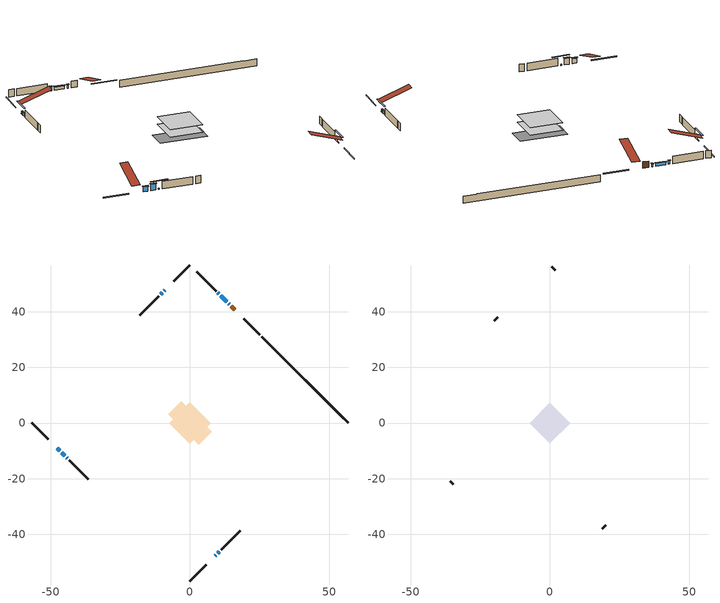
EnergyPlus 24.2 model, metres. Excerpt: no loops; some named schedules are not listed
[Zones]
conditioned space
 floor adiabatic (AdiabaticFloorConstruction): -7.37,0 0,7.37 7.37,0 0,-7.37 z0.65
 floor foundation (Slab1 construction): -7.76,3.08 -3.08,7.76 7.76,-3.08 3.08,-7.76 z-1.7
 wall outside (RimJoist1 construction): 0,-56.81 5.82,-50.99 / -56.81,0 -50.99,-5.82 / 0,56.81 -5.82,50.99 / 25.11,31.69 19.29,37.51 z0.65:0.95
 wall outside (AdiabaticWallConstruction 1): 16.09,40.71 14.81,42 z0.65:2.68
 wall outside (AdiabaticWallConstruction): 14.15,42.66 13.9,42.91 z0.65:1.57; -47.79,-9.02 -46.76,-10.05 z0.65:2.26; -46.11,-10.7 -44.96,-11.85 z0.65:2.71; -9.02,47.79 -9.24,47.57 / 9.02,-47.79 9.24,-47.57 / -44.3,-12.5 -44.08,-12.72 z0.65:0.99; 13.24,43.56 10.97,45.83 z0.65:1.54; 10.32,46.49 10.03,46.78 z0.65:1.77; -9.89,46.92 -10.59,46.22 / 9.89,-46.92 10.59,-46.22 z0.65:1.75
 wall outside (Wall1 construction): 11.24,-45.56 18.13,-38.68 / -43.43,-13.38 -36.55,-20.26 / -11.24,45.56 -18.13,38.68 / 9.37,47.43 2.49,54.32 z0.65:3.09
 wall foundation (FoundationWall1 construction): 25.77,31.04,-1.7 25.77,31.04,0.65 53.7,3.1,0.65 53.7,3.1,0.58 56.81,0,0.58 56.81,0,-1.7
 window (WindowConstruction 6): 14.15,42.66 13.9,42.91 z0.65:1.56
 window (WindowConstruction 4): -47.79,-9.02 -46.76,-10.04 z0.65:2.26
 window (WindowConstruction 5): -46.1,-10.7 -44.96,-11.85 z0.65:2.71
 window (WindowConstruction 7): -9.02,47.79 -9.23,47.57 z0.65:0.98
 window (WindowConstruction 8): 9.02,-47.79 9.23,-47.57 z0.65:0.98
 window (WindowConstruction 9): -44.3,-12.51 -44.09,-12.72 z0.65:0.98
 window (WindowConstruction): 13.24,43.56 10.97,45.83 z0.65:1.54
 window (WindowConstruction 1): 10.32,46.49 10.03,46.78 z0.65:1.77
 window (WindowConstruction 2): -9.89,46.92 -10.59,46.22 z0.65:1.75
 window (WindowConstruction 3): 9.89,-46.92 10.59,-46.22 z0.65:1.75
 door (Door): 16.09,40.71 14.81,42 z0.65:2.68
 ceiling adiabatic (AdiabaticFloorConstruction): 0,-7.37 7.37,0 0,7.37 -7.37,0 z0.65
attic - vented
 floor to conditioned space (Floor1 construction Reversed): -7.36,0 0,7.36 7.36,0 0,-7.36 z3.09
 wall outside (Wall2 construction): 18.79,-38.02 19.96,-36.84 / -35.89,-20.92 -34.71,-22.09 / -18.79,38.02 -19.96,36.84 / 1.83,54.97 0.66,56.15 z0.65:3.09
 roof outside (Roof1 construction): 8.36,-48.44,3.09 1.2,-41.28,6.47 -0.69,-43.17,6.47 6.48,-50.33,3.09; -48.44,-8.36,3.09 -41.28,-1.2,6.47 -43.17,0.69,6.47 -50.33,-6.48,3.09; -8.36,48.44,3.09 -1.2,41.28,6.47 0.69,43.17,6.47 -6.48,50.33,3.09; 16.75,40.06,3.09 9.58,32.89,6.47 11.47,31,6.47 18.64,38.17,3.09
shading: 13.76,43.05 14.29,42.52 14.58,42.81 14.05,43.34 z1.77; -46.62,-10.19 -47.93,-8.88 -48.22,-9.17 -46.91,-10.48 z2.46; -44.81,-11.99 -46.25,-10.56 -46.54,-10.85 -45.1,-12.28 z2.91; -11.1,45.71 -7.15,49.65 -7.45,49.94 -11.39,46 z3.62; 11.1,-45.71 7.15,-49.65 7.45,-49.94 11.39,-46 z3.62; -42.22,-14.59 -46.17,-10.64 -46.46,-10.93 -42.51,-14.88 z3.62; 10.83,45.97 13.38,43.42 13.68,43.71 11.12,46.27 z1.74; 9.89,46.92 10.46,46.35 10.75,46.64 10.18,47.21 z1.97; -10.73,46.08 -9.75,47.06 -10.04,47.35 -11.02,46.37 z1.95; 10.73,-46.08 9.75,-47.06 10.04,-47.35 11.02,-46.37 z1.95
[Building]
Building 1: Terrain=Suburbs
[Site:Location]
Saskatoon Intl AP_SK: Latitude {deg}=52.17; Longitude {deg}=-106.7; Time Zone {hr}=-6; Elevation {m}=504; Keep Site Location Information=Yes
[Site:GroundTemperature:Shallow]
-3.29371, -5.9198, -6.13011, -4.88389, 0.118965, 5.09852, 9.41553, 12.1502, 12.3826, 10.1583, 5.95142, 1.12462
[Site:WaterMainsTemperature]
Calculation Method=Schedule; Temperature Schedule=mains temperature schedule
[Material] Roughness=Rough; Thermal Absorptance=0.9
Name | Thickness {m} | Conductivity {W/m-K} | Density {kg/m3} | Specific Heat {J/kg-K} | Solar Absorptance | Visible Absorptance
asphalt or fiberglass shingles | 0.00635 | 0.162714 | 1121.4 | 1465.45 | 0.84 | 0.84
ceiling loosefill ins | 0.254 | 0.0480833 | 16.02 | 1046.75 | 0.7 | 0.7
ceiling stud and cavity | 0.1397 | 0.11633 | 65.682 | 1177.47 | 0.7 | 0.7
concrete 4.0 in. | 0.1016 | 1.803125 | 2242.8 | 837.4 | 0.7 | 0.7
concrete 8.0 in. | 0.2032 | 1.803125 | 2242.8 | 837.4 | 0.7 | 0.7
door material | 0.04445 | 0.0451087 | 512.64 | 1214.23 | 0.7 | 0.7
exterior vertical ins | 0.0477883 | 0.029427 | 32.04 | 1214.23 | 0.7 | 0.7
floor covering | 0.0127 | 0.0433444 | 54.468 | 1339.84 | 0.6 | 0.6
floor rigid ins; wall rigid ins 1 | 0.512978 | 0.029427 | 32.04 | 1214.23 | 0.7 | 0.7
floor stud and cavity | 0.1397 | 1.75129 | 37.0049 | 1207.88 | 0.7 | 0.7
furniture material conditioned space 1 | 0.1524 | 0.115458 | 640.8 | 1214.23 | 0.6 | 0.6
gypsum board | 0.0127 | 0.160291 | 801 | 837.4 | 0.6 | 0.6
gypsum board 1 | 0.0127 | 0.160291 | 801 | 837.4 | 0.7 | 0.7
osb sheathing 0.5 in. | 0.0127 | 0.115458 | 512.64 | 1214.23 | 0.7 | 0.7
osb sheathing 0.75 in. | 0.01905 | 0.115458 | 512.64 | 1214.23 | 0.7 | 0.7
osb sheathing 2.0 in. | 0.0508 | 0.115458 | 512.64 | 1214.23 | 0.7 | 0.7
rim joist rigid ins; wall rigid ins | 0.051816 | 0.029427 | 32.04 | 1214.23 | 0.7 | 0.7
rim joist stud and cavity | 0.0508 | 0.0407152 | 125.044 | 1163.47 | 0.6 | 0.6
slab rigid ins | 0.00461059 | 0.029427 | 32.04 | 1214.23 | 0.7 | 0.7
wall stud and cavity | 0.1397 | 0.216775 | 139.0536 | 1170.24 | 0.7 | 0.7
wall stud and cavity 1 | 0.0889 | 6.1454 | 50.32683 | 1063.81 | 0.6 | 0.6
wall stud and cavity 2 | 0.0889 | 0.380278 | 52.3479 | 1209.89 | 0.7 | 0.7
wall stud and cavity 3 | 0.0889 | 0.391764 | 83.0341 | 1211.67 | 0.7 | 0.7
wood siding | 0.0254 | 0.102417 | 544.68 | 1172.36 | 0.4 | 0.4
wood siding 1 | 0.00254 | 0.102417 | 544.68 | 1172.36 | 0.4 | 0.4
wood siding 2; wood siding 3; wood siding 4 | 0.0254 | 0.102417 | 544.68 | 1172.36 | 0.7 | 0.7
[WindowMaterial:SimpleGlazingSystem]
Name | U-Factor {W/m2-K} | Solar Heat Gain Coefficient
WindowMaterial | 2.95994 | 0.63
WindowMaterial 1 | 3.01729 | 0.57
WindowMaterial 2 | 2.93666 | 0.65
WindowMaterial 3 | 2.90089 | 0.68
WindowMaterial 4 | 2.887263 | 0.7
WindowMaterial 5 | 6.31337 | 0.51
WindowMaterial 6 | 3.07009 | 0.43
[Construction]
AdiabaticFloorConstruction: floor stud and cavity, floor rigid ins, osb sheathing 0.75 in., floor covering
AdiabaticWallConstruction: wood siding 3, wall rigid ins 1, wall stud and cavity 2, gypsum board
AdiabaticWallConstruction 1: wood siding 4, wall rigid ins 1, wall stud and cavity 2, gypsum board
Door: door material
Floor1 construction Reversed: gypsum board, ceiling stud and cavity, ceiling loosefill ins
FoundationWall1 construction: concrete 8.0 in., gypsum board 1
furniture construction conditioned space 1: furniture material conditioned space 1
PartitionWallConstruction: gypsum board, wall stud and cavity 3, gypsum board
RimJoist1 construction: wood siding 2, rim joist rigid ins, osb sheathing 2.0 in., rim joist stud and cavity
Roof1 construction: asphalt or fiberglass shingles
Slab1 construction: slab rigid ins, concrete 4.0 in.
Wall1 construction: wood siding, wall rigid ins, osb sheathing 0.5 in., wall stud and cavity, gypsum board
Wall2 construction: wood siding 1, wall stud and cavity 1
WindowConstruction: WindowMaterial
WindowConstruction 1: WindowMaterial 1
WindowConstruction 2; WindowConstruction 3: WindowMaterial 2
WindowConstruction 4: WindowMaterial 3
WindowConstruction 5: WindowMaterial 4
WindowConstruction 6: WindowMaterial 5
WindowConstruction 7; WindowConstruction 8; WindowConstruction 9: WindowMaterial 6
[Zone] Multiplier=1; Part of Total Floor Area=Yes
Name | Volume {m3}
attic - vented | 59.3431
conditioned space | 525.2
[Space]
Name | Zone | Volume {m3}
attic - vented 1 | attic - vented | 59.3431
conditioned space 1 | conditioned space | 525.2
[ZoneInfiltration:EffectiveLeakageArea]
infil attic - vented 1: Zone or Space=attic - vented 1; Schedule=Always On Discrete; Effective Air Leakage Area {cm2}=3710.74; Stack Coefficient=0.000404437; Wind Coefficient=1.35877e-05
[ZoneMixing]
whole house fan mix: Zone or Space=attic - vented; Schedule=Always On Continuous; Design Flow Rate Calculation Method=Flow/Zone; Design Flow Rate {m3/s}=0; Source Zone or Space=conditioned space
[SurfaceProperty:ExposedFoundationPerimeter]
Slab1: Exposed Perimeter Calculation Method=TotalExposedPerimeter; Total Exposed Perimeter {m}=43.892
[InternalMass] Zone or ZoneList=conditioned space; Space or SpaceList=conditioned space 1
Name | Construction | Surface Area {m2}
furniture mass conditioned space 1 | furniture construction conditioned space 1 | 84.0401
partition wall mass | PartitionWallConstruction | 210.1
[Lights]
interior lighting: Zone or ZoneList or Space or SpaceList=conditioned space 1; Schedule=interior lighting schedule; Design Level Calculation Method=LightingLevel; Lighting Level {W}=343.2; Return Air Fraction=0; Fraction Radiant=0.6; Fraction Visible=0.2; Fraction Replaceable=1
[People]
occupants: Zone or ZoneList or Space or SpaceList=conditioned space 1; Number of People Schedule=occupants schedule; Number of People Calculation Method=People; Number of People=3; Fraction Radiant=0.314171; Sensible Heat Fraction=0.56303; Activity Level Schedule=occupants activity schedule; Carbon Dioxide Generation Rate {m3/s-W}=0; Enable ASHRAE 55 Comfort Warnings=No; Mean Radiant Temperature Calculation Type=EnclosureAveraged
[ElectricEquipment] Zone or ZoneList or Space or SpaceList=conditioned space 1; Design Level Calculation Method=EquipmentLevel
Name | Schedule | Design Level {W} | Fraction Latent | Fraction Radiant | Fraction Lost
clothes dryer | clothes dryer schedule | 140.772 | 0.015 | 0.081 | 0.85
clothes washer | clothes washer schedule | 32.1985 | 0.03 | 0.162 | 0.7
cooking range | cooking range schedule | 215.147 | 0.08 | 0.432 | 0.2
dishwasher | dishwasher schedule | 66.8632 | 0.3 | 0.18 | 0.4
fridge | fridge schedule | 72.9452 | 0 | 0.6 | 0
mech vent house fan | mech vent house fan schedule | 11.8 | 0 | 0 | 1
mech vent house fan cfis | mech vent house fan cfis schedule | 0 | 0 | 0 | 0
misc plug loads | misc plug loads schedule | 494.7 | 0.045 | 0.513 | 0.1
whole house fan | Always On Discrete | 0 | 0 | 0 | 1
[OtherEquipment] Zone or ZoneList or Space or SpaceList=conditioned space 1; Design Level Calculation Method=EquipmentLevel
Name | Fuel Type | Schedule | Design Level {W} | Fraction Latent | Fraction Radiant | Fraction Lost
clothes dryer 1 | Electricity | clothes dryer schedule | 0 | 0.015 | 0.081 | 0.85
cooking range 1 | Electricity | cooking range schedule | 0 | 0.08 | 0.432 | 0.2
general water use latent | None | general water use schedule | 62.594 | 1 | 0 | 0
general water use sensible | None | general water use schedule | -61.6891 | 0 | 0.6 | 0
mech vent house fan latent load | None | Always On Discrete | 0 | 1 | 0 | 0
mech vent house fan sensible load | None | Always On Discrete | 0 | 0 | 0 | 0
water heater energy adjustment1 | NaturalGas | Always On Discrete | 0.01 | 0 | 0 | 1
[ZoneInfiltration:DesignFlowRate] Zone or ZoneList or Space or SpaceList=conditioned space 1; Schedule=Always On Discrete; Design Flow Rate Calculation Method=Flow/Zone; Design Flow Rate {m3/s}=0
infil flow; natural vent flow; whole house fan flow
[AvailabilityManager:Scheduled]
central ac and furnace airloop Availability Manager: Schedule=Always On Discrete
[Foundation:Kiva]
Foundation Kiva 1: Initial Indoor Air Temperature {C}=21; Wall Height Above Grade {m}=0.650016; Wall Depth Below Slab {m}=0.2032; Custom Block Material Name 1=exterior vertical ins; Custom Block Depth 1 {m}=2.350008; Custom Block X Position 1 {m}=0.2159; Custom Block Z Position 1 {m}=0
[Foundation:Kiva:Settings]
Soil Conductivity {W/m-K}=0.849921; Soil Density {kg/m3}=1842.3; Soil Specific Heat {J/kg-K}=418.7; Ground Solar Absorptivity=0.9; Ground Thermal Absorptivity=0.9; Ground Surface Roughness {m}=0.03; Far-Field Width {m}=40; Deep-Ground Boundary Condition=ZeroFlux; Deep-Ground Depth {m}=40; Minimum Cell Dimension {m}=0.2; Maximum Cell Growth Coefficient=3; Simulation Timestep=Timestep
[Exterior:Lights]
exterior lighting: Schedule=exterior lighting schedule; Design Level {W}=75.6
[EnergyManagementSystem:GlobalVariable]
central_ac_and_furnace_airloop_Fan_RTF
infil_program_Qfan
infil_program_Qinf
natural_vent_program_Qnv
natural_vent_program_Qwhf
[EnergyManagementSystem:Sensor]
Name | Output:Variable or Output:Meter Index Key | Output:Variable or Output:Meter
airflow_gain | infil flow | Infiltration Sensible Heat Gain Energy
airflow_gain_1 | natural vent flow | Infiltration Sensible Heat Gain Energy
airflow_gain_2 | whole house fan flow | Infiltration Sensible Heat Gain Energy
airflow_loss | infil flow | Infiltration Sensible Heat Loss Energy
airflow_loss_1 | natural vent flow | Infiltration Sensible Heat Loss Energy
airflow_loss_2 | whole house fan flow | Infiltration Sensible Heat Loss Energy
clg_load_cond |  | Cooling:EnergyTransfer:Zone:CONDITIONED SPACE
clg_sp_s; clg_sp_s_1 | cooling setpoint | Schedule Value
clothes_dryer_exhaust_0_sch_s | clothes dryer exhaust 0 schedule | Schedule Value
cool_season | cooling season schedule | Schedule Value
htg_load_cond |  | Heating:EnergyTransfer:Zone:CONDITIONED SPACE
htg_sp_s; htg_sp_s_1 | heating setpoint | Schedule Value
ig_ee_conv | clothes dryer | Electric Equipment Convective Heating Energy
ig_ee_conv_2 | cooking range | Electric Equipment Convective Heating Energy
ig_ee_conv_4 | fridge | Electric Equipment Convective Heating Energy
ig_ee_conv_5 | misc plug loads | Electric Equipment Convective Heating Energy
ig_ee_conv_6 | whole house fan | Electric Equipment Convective Heating Energy
ig_ee_rad | clothes dryer | Electric Equipment Radiant Heating Energy
ig_ee_rad_2 | cooking range | Electric Equipment Radiant Heating Energy
ig_ee_rad_4 | fridge | Electric Equipment Radiant Heating Energy
ig_ee_rad_5 | misc plug loads | Electric Equipment Radiant Heating Energy
ig_ee_rad_6 | whole house fan | Electric Equipment Radiant Heating Energy
ig_lgt_conv | interior lighting | Lights Convective Heating Energy
ig_lgt_rad | interior lighting | Lights Radiant Heating Energy
ig_lgt_vis | interior lighting | Lights Visible Radiation Heating Energy
ig_oe_conv | clothes dryer 1 | Other Equipment Convective Heating Energy
ig_oe_conv_1 | cooking range 1 | Other Equipment Convective Heating Energy
ig_oe_conv_2 | general water use latent | Other Equipment Convective Heating Energy
ig_oe_conv_3 | general water use sensible | Other Equipment Convective Heating Energy
ig_oe_conv_4 | water heater energy adjustment1 | Other Equipment Convective Heating Energy
ig_oe_rad | clothes dryer 1 | Other Equipment Radiant Heating Energy
ig_oe_rad_1 | cooking range 1 | Other Equipment Radiant Heating Energy
ig_oe_rad_2 | general water use latent | Other Equipment Radiant Heating Energy
ig_oe_rad_3 | general water use sensible | Other Equipment Radiant Heating Energy
ig_oe_rad_4 | water heater energy adjustment1 | Other Equipment Radiant Heating Energy
ig_ppl_conv | occupants | People Convective Heating Energy
ig_ppl_rad | occupants | People Radiant Heating Energy
im_conv | furniture mass conditioned space 1 | Surface Inside Face Convection Heat Gain Energy
im_conv_1 | partition wall mass | Surface Inside Face Convection Heat Gain Energy
im_ig | furniture mass conditioned space 1 | Surface Inside Face Internal Gains Radiation Heat Gain Energy
im_ig_1 | partition wall mass | Surface Inside Face Internal Gains Radiation Heat Gain Energy
im_lgt | furniture mass conditioned space 1 | Surface Inside Face Lights Radiation Heat Gain Energy
im_lgt_1 | partition wall mass | Surface Inside Face Lights Radiation Heat Gain Energy
im_sol | furniture mass conditioned space 1 | Surface Inside Face Solar Radiation Heat Gain Energy
im_sol_1 | partition wall mass | Surface Inside Face Solar Radiation Heat Gain Energy
im_surf | furniture mass conditioned space 1 | Surface Inside Face Net Surface Thermal Radiation Heat Gain Energy
im_surf_1 | partition wall mass | Surface Inside Face Net Surface Thermal Radiation Heat Gain Energy
mv_conv | mech vent house fan | Electric Equipment Convective Heating Energy
mv_conv_1 | mech vent house fan cfis | Electric Equipment Convective Heating Energy
mv_conv_2 | mech vent house fan latent load | Other Equipment Convective Heating Energy
mv_conv_3 | mech vent house fan sensible load | Other Equipment Convective Heating Energy
mv_rad | mech vent house fan | Electric Equipment Radiant Heating Energy
mv_rad_1 | mech vent house fan cfis | Electric Equipment Radiant Heating Energy
mv_rad_2 | mech vent house fan latent load | Other Equipment Radiant Heating Energy
mv_rad_3 | mech vent house fan sensible load | Other Equipment Radiant Heating Energy
natural_vent_s | natural vent schedule | Schedule Value
out_pb_s |  | Site Outdoor Air Barometric Pressure
out_wt_s |  | Site Outdoor Air Humidity Ratio
site_vw_s |  | Site Wind Speed
ss_back_out | Window1 | Surface Window Shortwave from Zone Back Out Window Heat Transfer Rate
ss_back_out_1 | Window10 | Surface Window Shortwave from Zone Back Out Window Heat Transfer Rate
ss_back_out_2 | Window11 | Surface Window Shortwave from Zone Back Out Window Heat Transfer Rate
ss_back_out_3 | Window12 | Surface Window Shortwave from Zone Back Out Window Heat Transfer Rate
ss_back_out_4 | Window13 | Surface Window Shortwave from Zone Back Out Window Heat Transfer Rate
ss_back_out_5 | Window14 | Surface Window Shortwave from Zone Back Out Window Heat Transfer Rate
ss_back_out_6 | Window3 | Surface Window Shortwave from Zone Back Out Window Heat Transfer Rate
ss_back_out_7 | Window7 | Surface Window Shortwave from Zone Back Out Window Heat Transfer Rate
ss_back_out_8 | Window8 | Surface Window Shortwave from Zone Back Out Window Heat Transfer Rate
ss_back_out_9 | Window9 | Surface Window Shortwave from Zone Back Out Window Heat Transfer Rate
ss_conv | Door1 | Surface Inside Face Convection Heat Gain Energy
ss_conv_1 | Window1 | Surface Inside Face Convection Heat Gain Energy
ss_conv_10 | Window9 | Surface Inside Face Convection Heat Gain Energy
ss_conv_2 | Window10 | Surface Inside Face Convection Heat Gain Energy
ss_conv_3 | Window11 | Surface Inside Face Convection Heat Gain Energy
ss_conv_4 | Window12 | Surface Inside Face Convection Heat Gain Energy
ss_conv_5 | Window13 | Surface Inside Face Convection Heat Gain Energy
ss_conv_6 | Window14 | Surface Inside Face Convection Heat Gain Energy
ss_conv_7 | Window3 | Surface Inside Face Convection Heat Gain Energy
ss_conv_8 | Window7 | Surface Inside Face Convection Heat Gain Energy
ss_conv_9 | Window8 | Surface Inside Face Convection Heat Gain Energy
ss_ig | Door1 | Surface Inside Face Internal Gains Radiation Heat Gain Energy
ss_ig_1 | Window1 | Surface Inside Face Internal Gains Radiation Heat Gain Energy
ss_ig_10 | Window9 | Surface Inside Face Internal Gains Radiation Heat Gain Energy
ss_ig_2 | Window10 | Surface Inside Face Internal Gains Radiation Heat Gain Energy
ss_ig_3 | Window11 | Surface Inside Face Internal Gains Radiation Heat Gain Energy
ss_ig_4 | Window12 | Surface Inside Face Internal Gains Radiation Heat Gain Energy
ss_ig_5 | Window13 | Surface Inside Face Internal Gains Radiation Heat Gain Energy
ss_ig_6 | Window14 | Surface Inside Face Internal Gains Radiation Heat Gain Energy
ss_ig_7 | Window3 | Surface Inside Face Internal Gains Radiation Heat Gain Energy
ss_ig_8 | Window7 | Surface Inside Face Internal Gains Radiation Heat Gain Energy
ss_ig_9 | Window8 | Surface Inside Face Internal Gains Radiation Heat Gain Energy
ss_lgt | Door1 | Surface Inside Face Lights Radiation Heat Gain Energy
ss_sol | Door1 | Surface Inside Face Solar Radiation Heat Gain Energy
ss_surf | Door1 | Surface Inside Face Net Surface Thermal Radiation Heat Gain Energy
ss_surf_1 | Window1 | Surface Inside Face Net Surface Thermal Radiation Heat Gain Energy
ss_surf_10 | Window9 | Surface Inside Face Net Surface Thermal Radiation Heat Gain Energy
ss_surf_2 | Window10 | Surface Inside Face Net Surface Thermal Radiation Heat Gain Energy
ss_surf_3 | Window11 | Surface Inside Face Net Surface Thermal Radiation Heat Gain Energy
ss_surf_4 | Window12 | Surface Inside Face Net Surface Thermal Radiation Heat Gain Energy
ss_surf_5 | Window13 | Surface Inside Face Net Surface Thermal Radiation Heat Gain Energy
ss_surf_6 | Window14 | Surface Inside Face Net Surface Thermal Radiation Heat Gain Energy
ss_surf_7 | Window3 | Surface Inside Face Net Surface Thermal Radiation Heat Gain Energy
ss_surf_8 | Window7 | Surface Inside Face Net Surface Thermal Radiation Heat Gain Energy
ss_surf_9 | Window8 | Surface Inside Face Net Surface Thermal Radiation Heat Gain Energy
ss_trans_in | Window1 | Surface Window Transmitted Solar Radiation Rate
ss_trans_in_1 | Window10 | Surface Window Transmitted Solar Radiation Rate
ss_trans_in_2 | Window11 | Surface Window Transmitted Solar Radiation Rate
ss_trans_in_3 | Window12 | Surface Window Transmitted Solar Radiation Rate
ss_trans_in_4 | Window13 | Surface Window Transmitted Solar Radiation Rate
ss_trans_in_5 | Window14 | Surface Window Transmitted Solar Radiation Rate
ss_trans_in_6 | Window3 | Surface Window Transmitted Solar Radiation Rate
ss_trans_in_7 | Window7 | Surface Window Transmitted Solar Radiation Rate
ss_trans_in_8 | Window8 | Surface Window Transmitted Solar Radiation Rate
ss_trans_in_9 | Window9 | Surface Window Transmitted Solar Radiation Rate
ss_trans_out | Window1 | Surface Inside Face Initial Transmitted Diffuse Transmitted Out Window Solar Radiation Rate
ss_trans_out_1 | Window10 | Surface Inside Face Initial Transmitted Diffuse Transmitted Out Window Solar Radiation Rate
ss_trans_out_2 | Window11 | Surface Inside Face Initial Transmitted Diffuse Transmitted Out Window Solar Radiation Rate
ss_trans_out_3 | Window12 | Surface Inside Face Initial Transmitted Diffuse Transmitted Out Window Solar Radiation Rate
ss_trans_out_4 | Window13 | Surface Inside Face Initial Transmitted Diffuse Transmitted Out Window Solar Radiation Rate
ss_trans_out_5 | Window14 | Surface Inside Face Initial Transmitted Diffuse Transmitted Out Window Solar Radiation Rate
ss_trans_out_6 | Window3 | Surface Inside Face Initial Transmitted Diffuse Transmitted Out Window Solar Radiation Rate
ss_trans_out_7 | Window7 | Surface Inside Face Initial Transmitted Diffuse Transmitted Out Window Solar Radiation Rate
ss_trans_out_8 | Window8 | Surface Inside Face Initial Transmitted Diffuse Transmitted Out Window Solar Radiation Rate
ss_trans_out_9 | Window9 | Surface Inside Face Initial Transmitted Diffuse Transmitted Out Window Solar Radiation Rate
s_conv | Floor1 | Surface Inside Face Convection Heat Gain Energy
s_conv_1 | FoundationWall1 | Surface Inside Face Convection Heat Gain Energy
s_conv_10 | Wall1:225 | Surface Inside Face Convection Heat Gain Energy
s_conv_11 | Wall1:315 | Surface Inside Face Convection Heat Gain Energy
s_conv_12 | Wall1:45 | Surface Inside Face Convection Heat Gain Energy
s_conv_2 | inferred conditioned ceiling | Surface Inside Face Convection Heat Gain Energy
s_conv_3 | inferred conditioned floor | Surface Inside Face Convection Heat Gain Energy
s_conv_4 | RimJoist1:135 | Surface Inside Face Convection Heat Gain Energy
s_conv_5 | RimJoist1:225 | Surface Inside Face Convection Heat Gain Energy
s_conv_6 | RimJoist1:315 | Surface Inside Face Convection Heat Gain Energy
s_conv_7 | RimJoist1:45 | Surface Inside Face Convection Heat Gain Energy
s_conv_8 | Slab1 | Surface Inside Face Convection Heat Gain Energy
s_conv_9 | Wall1:135 | Surface Inside Face Convection Heat Gain Energy
s_ig | Floor1 | Surface Inside Face Internal Gains Radiation Heat Gain Energy
s_ig_1 | FoundationWall1 | Surface Inside Face Internal Gains Radiation Heat Gain Energy
s_ig_10 | Wall1:225 | Surface Inside Face Internal Gains Radiation Heat Gain Energy
s_ig_11 | Wall1:315 | Surface Inside Face Internal Gains Radiation Heat Gain Energy
s_ig_12 | Wall1:45 | Surface Inside Face Internal Gains Radiation Heat Gain Energy
s_ig_2 | inferred conditioned ceiling | Surface Inside Face Internal Gains Radiation Heat Gain Energy
s_ig_3 | inferred conditioned floor | Surface Inside Face Internal Gains Radiation Heat Gain Energy
s_ig_4 | RimJoist1:135 | Surface Inside Face Internal Gains Radiation Heat Gain Energy
s_ig_5 | RimJoist1:225 | Surface Inside Face Internal Gains Radiation Heat Gain Energy
s_ig_6 | RimJoist1:315 | Surface Inside Face Internal Gains Radiation Heat Gain Energy
s_ig_7 | RimJoist1:45 | Surface Inside Face Internal Gains Radiation Heat Gain Energy
s_ig_8 | Slab1 | Surface Inside Face Internal Gains Radiation Heat Gain Energy
s_ig_9 | Wall1:135 | Surface Inside Face Internal Gains Radiation Heat Gain Energy
s_lgt | Floor1 | Surface Inside Face Lights Radiation Heat Gain Energy
s_lgt_1 | FoundationWall1 | Surface Inside Face Lights Radiation Heat Gain Energy
s_lgt_10 | Wall1:225 | Surface Inside Face Lights Radiation Heat Gain Energy
s_lgt_11 | Wall1:315 | Surface Inside Face Lights Radiation Heat Gain Energy
s_lgt_12 | Wall1:45 | Surface Inside Face Lights Radiation Heat Gain Energy
s_lgt_2 | inferred conditioned ceiling | Surface Inside Face Lights Radiation Heat Gain Energy
s_lgt_3 | inferred conditioned floor | Surface Inside Face Lights Radiation Heat Gain Energy
s_lgt_4 | RimJoist1:135 | Surface Inside Face Lights Radiation Heat Gain Energy
s_lgt_5 | RimJoist1:225 | Surface Inside Face Lights Radiation Heat Gain Energy
s_lgt_6 | RimJoist1:315 | Surface Inside Face Lights Radiation Heat Gain Energy
s_lgt_7 | RimJoist1:45 | Surface Inside Face Lights Radiation Heat Gain Energy
s_lgt_8 | Slab1 | Surface Inside Face Lights Radiation Heat Gain Energy
s_lgt_9 | Wall1:135 | Surface Inside Face Lights Radiation Heat Gain Energy
s_sol | Floor1 | Surface Inside Face Solar Radiation Heat Gain Energy
s_sol_1 | FoundationWall1 | Surface Inside Face Solar Radiation Heat Gain Energy
s_sol_10 | Wall1:225 | Surface Inside Face Solar Radiation Heat Gain Energy
